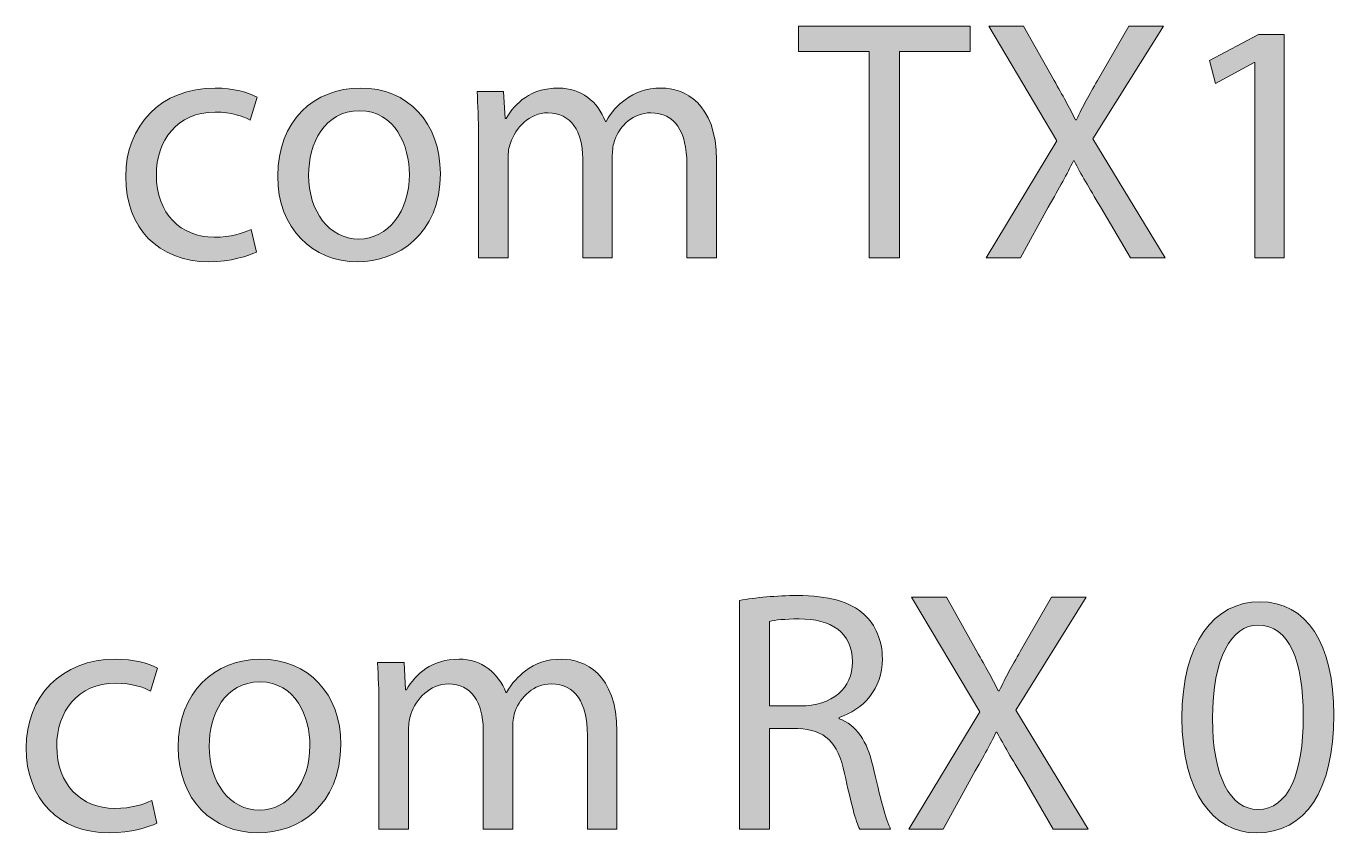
# Model space of a CAD drawing. Header units: inches. Extents: x -125.9 to -87.9, y -135.7 to -95.
# Drawn here: x -124.23 to -117.94, y -104.12 to -100.24 of the extents above; entities that cross this region are included whole.
import ezdxf

# ---------------------------------------------------------------- set-up
doc = ezdxf.new("R2010")
doc.units = ezdxf.units.IN
doc.header["$MEASUREMENT"] = 0
doc.layers.add('Layer 1', color=7, linetype='Continuous')

# ---------------------------------------------------------------- blocks, each defined once
blk = doc.blocks.new('block 4')
at = {"layer": 'Layer 1'}
h = blk.add_hatch(color=7, dxfattribs=at)
h.dxf.hatch_style = 2
h.paths.add_polyline_path([(-120.1766, -100.3661), (-120.5155, -100.3661), (-120.5155, -100.2438), (-119.6909, -100.2438), (-119.6909, -100.3661), (-120.0314, -100.3661), (-120.0314, -101.3575), (-120.1766, -101.3575)])
h = blk.add_hatch(color=7, dxfattribs=at)
h.dxf.hatch_style = 2
edge = h.paths.add_edge_path()
edge.add_spline(control_points=[(-118.9211, -101.3575), (-118.9211, -101.3575), (-119.0649, -101.1113), (-119.0649, -101.1113), (-119.1226, -101.0173), (-119.1572, -100.9559), (-119.192, -100.8915), (-119.192, -100.8915), (-119.1953, -100.8915), (-119.1953, -100.8915), (-119.2267, -100.9559), (-119.2597, -101.0155), (-119.3159, -101.1129), (-119.3159, -101.1129), (-119.4496, -101.3575), (-119.4496, -101.3575), (-119.4496, -101.3575), (-119.6151, -101.3575), (-119.6151, -101.3575), (-119.6151, -101.3575), (-119.2747, -100.7942), (-119.2747, -100.7942), (-119.2747, -100.7942), (-119.6018, -100.2438), (-119.6018, -100.2438), (-119.6018, -100.2438), (-119.4349, -100.2438), (-119.4349, -100.2438), (-119.4349, -100.2438), (-119.2878, -100.505), (-119.2878, -100.505), (-119.2466, -100.5778), (-119.2151, -100.6338), (-119.1853, -100.6933), (-119.1853, -100.6933), (-119.1805, -100.6933), (-119.1805, -100.6933), (-119.149, -100.6273), (-119.1211, -100.5759), (-119.0796, -100.505), (-119.0796, -100.505), (-118.9293, -100.2438), (-118.9293, -100.2438), (-118.9293, -100.2438), (-118.7624, -100.2438), (-118.7624, -100.2438), (-118.7624, -100.2438), (-119.1011, -100.7858), (-119.1011, -100.7858), (-119.1011, -100.7858), (-118.754, -101.3575), (-118.754, -101.3575), (-118.754, -101.3575), (-118.9211, -101.3575), (-118.9211, -101.3575)], knot_values=[0, 0, 0, 0, 1, 1, 1, 2, 2, 2, 3, 3, 3, 4, 4, 4, 5, 5, 5, 6, 6, 6, 7, 7, 7, 8, 8, 8, 9, 9, 9, 10, 10, 10, 11, 11, 11, 12, 12, 12, 13, 13, 13, 14, 14, 14, 15, 15, 15, 16, 16, 16, 17, 17, 17, 18, 18, 18, 18], degree=3, periodic=1)
h = blk.add_hatch(color=7, dxfattribs=at)
h.dxf.hatch_style = 2
h.paths.add_polyline_path([(-118.3228, -100.419), (-118.3261, -100.419), (-118.5127, -100.52), (-118.5409, -100.409), (-118.3065, -100.2835), (-118.1825, -100.2835), (-118.1825, -101.3575), (-118.3228, -101.3575)])
h = blk.add_hatch(color=7, dxfattribs=at)
h.dxf.hatch_style = 2
edge = h.paths.add_edge_path()
edge.add_spline(control_points=[(-123.1212, -101.3292), (-123.1592, -101.3476), (-123.2435, -101.3757), (-123.351, -101.3757), (-123.5923, -101.3757), (-123.7492, -101.2121), (-123.7492, -100.9675), (-123.7492, -100.7213), (-123.5806, -100.5413), (-123.3194, -100.5413), (-123.2336, -100.5413), (-123.1575, -100.5629), (-123.1179, -100.5844), (-123.1179, -100.5844), (-123.151, -100.6948), (-123.151, -100.6948), (-123.1856, -100.6769), (-123.2402, -100.6569), (-123.3194, -100.6569), (-123.5031, -100.6569), (-123.6019, -100.7942), (-123.6019, -100.9594), (-123.6019, -101.1444), (-123.4831, -101.2582), (-123.3246, -101.2582), (-123.2417, -101.2582), (-123.1873, -101.2384), (-123.146, -101.2205), (-123.146, -101.2205), (-123.1212, -101.3292), (-123.1212, -101.3292)], knot_values=[0, 0, 0, 0, 1, 1, 1, 2, 2, 2, 3, 3, 3, 4, 4, 4, 5, 5, 5, 6, 6, 6, 7, 7, 7, 8, 8, 8, 9, 9, 9, 10, 10, 10, 10], degree=3, periodic=1)
h = blk.add_hatch(color=7, dxfattribs=at)
h.dxf.hatch_style = 2
edge = h.paths.add_edge_path()
edge.add_spline(control_points=[(-122.2372, -100.9511), (-122.2372, -101.2469), (-122.4439, -101.3757), (-122.6354, -101.3757), (-122.8502, -101.3757), (-123.0188, -101.2171), (-123.0188, -100.9642), (-123.0188, -100.6982), (-122.8421, -100.5413), (-122.6221, -100.5413), (-122.3925, -100.5413), (-122.2372, -100.7081), (-122.2372, -100.9511)], knot_values=[0, 0, 0, 0, 1, 1, 1, 2, 2, 2, 3, 3, 3, 4, 4, 4, 4], degree=3, periodic=1)
edge = h.paths.add_edge_path()
edge.add_spline(control_points=[(-122.8702, -100.9594), (-122.8702, -101.1344), (-122.7708, -101.2665), (-122.6289, -101.2665), (-122.49, -101.2665), (-122.386, -101.1361), (-122.386, -100.9559), (-122.386, -100.8204), (-122.4537, -100.6502), (-122.6254, -100.6502), (-122.7956, -100.6502), (-122.8702, -100.809), (-122.8702, -100.9594)], knot_values=[0, 0, 0, 0, 1, 1, 1, 2, 2, 2, 3, 3, 3, 4, 4, 4, 4], degree=3, periodic=1)
h = blk.add_hatch(color=7, dxfattribs=at)
h.dxf.hatch_style = 2
edge = h.paths.add_edge_path()
edge.add_spline(control_points=[(-122.0539, -100.7742), (-122.0539, -100.69), (-122.0571, -100.6238), (-122.0604, -100.5577), (-122.0604, -100.5577), (-121.9331, -100.5577), (-121.9331, -100.5577), (-121.9331, -100.5577), (-121.9264, -100.6883), (-121.9264, -100.6883), (-121.9264, -100.6883), (-121.9216, -100.6883), (-121.9216, -100.6883), (-121.877, -100.6125), (-121.8027, -100.5413), (-121.6689, -100.5413), (-121.5614, -100.5413), (-121.4787, -100.6071), (-121.4441, -100.7015), (-121.4441, -100.7015), (-121.4408, -100.7015), (-121.4408, -100.7015), (-121.416, -100.6554), (-121.3829, -100.6221), (-121.3499, -100.5975), (-121.302, -100.5611), (-121.2508, -100.5413), (-121.1747, -100.5413), (-121.0674, -100.5413), (-120.9104, -100.6107), (-120.9104, -100.8884), (-120.9104, -100.8884), (-120.9104, -101.3575), (-120.9104, -101.3575), (-120.9104, -101.3575), (-121.0526, -101.3575), (-121.0526, -101.3575), (-121.0526, -101.3575), (-121.0526, -100.9063), (-121.0526, -100.9063), (-121.0526, -100.7511), (-121.1103, -100.6602), (-121.2258, -100.6602), (-121.3103, -100.6602), (-121.373, -100.7213), (-121.3995, -100.7907), (-121.406, -100.8121), (-121.411, -100.8371), (-121.411, -100.8634), (-121.411, -100.8634), (-121.411, -101.3575), (-121.411, -101.3575), (-121.411, -101.3575), (-121.5531, -101.3575), (-121.5531, -101.3575), (-121.5531, -101.3575), (-121.5531, -100.8783), (-121.5531, -100.8783), (-121.5531, -100.7511), (-121.6093, -100.6602), (-121.72, -100.6602), (-121.8094, -100.6602), (-121.877, -100.733), (-121.9002, -100.8056), (-121.9085, -100.8255), (-121.9116, -100.8521), (-121.9116, -100.8765), (-121.9116, -100.8765), (-121.9116, -101.3575), (-121.9116, -101.3575), (-121.9116, -101.3575), (-122.0539, -101.3575), (-122.0539, -101.3575), (-122.0539, -101.3575), (-122.0539, -100.7742), (-122.0539, -100.7742)], knot_values=[0, 0, 0, 0, 1, 1, 1, 2, 2, 2, 3, 3, 3, 4, 4, 4, 5, 5, 5, 6, 6, 6, 7, 7, 7, 8, 8, 8, 9, 9, 9, 10, 10, 10, 11, 11, 11, 12, 12, 12, 13, 13, 13, 14, 14, 14, 15, 15, 15, 16, 16, 16, 17, 17, 17, 18, 18, 18, 19, 19, 19, 20, 20, 20, 21, 21, 21, 22, 22, 22, 23, 23, 23, 24, 24, 24, 25, 25, 25, 25], degree=3, periodic=1)
at = {"layer": 'Layer 1', "lineweight": 0}
for points in [[(-120.1766, -100.3661), (-120.5155, -100.3661), (-120.5155, -100.2438), (-119.6909, -100.2438), (-119.6909, -100.3661), (-120.0314, -100.3661), (-120.0314, -101.3575), (-120.1766, -101.3575), (-120.1766, -100.3661)], [(-118.3228, -100.419), (-118.3261, -100.419), (-118.5127, -100.52), (-118.5409, -100.409), (-118.3065, -100.2835), (-118.1825, -100.2835), (-118.1825, -101.3575), (-118.3228, -101.3575), (-118.3228, -100.419)]]:
    blk.add_lwpolyline(points, dxfattribs=at)
for points, knots in [([(-118.9211, -101.3575), (-118.9211, -101.3575), (-119.0649, -101.1113), (-119.0649, -101.1113), (-119.1226, -101.0173), (-119.1572, -100.9559), (-119.192, -100.8915), (-119.192, -100.8915), (-119.1953, -100.8915), (-119.1953, -100.8915), (-119.2267, -100.9559), (-119.2597, -101.0155), (-119.3159, -101.1129), (-119.3159, -101.1129), (-119.4496, -101.3575), (-119.4496, -101.3575), (-119.4496, -101.3575), (-119.6151, -101.3575), (-119.6151, -101.3575), (-119.6151, -101.3575), (-119.2747, -100.7942), (-119.2747, -100.7942), (-119.2747, -100.7942), (-119.6018, -100.2438), (-119.6018, -100.2438), (-119.6018, -100.2438), (-119.4349, -100.2438), (-119.4349, -100.2438), (-119.4349, -100.2438), (-119.2878, -100.505), (-119.2878, -100.505), (-119.2466, -100.5778), (-119.2151, -100.6338), (-119.1853, -100.6933), (-119.1853, -100.6933), (-119.1805, -100.6933), (-119.1805, -100.6933), (-119.149, -100.6273), (-119.1211, -100.5759), (-119.0796, -100.505), (-119.0796, -100.505), (-118.9293, -100.2438), (-118.9293, -100.2438), (-118.9293, -100.2438), (-118.7624, -100.2438), (-118.7624, -100.2438), (-118.7624, -100.2438), (-119.1011, -100.7858), (-119.1011, -100.7858), (-119.1011, -100.7858), (-118.754, -101.3575), (-118.754, -101.3575), (-118.754, -101.3575), (-118.9211, -101.3575), (-118.9211, -101.3575)], [0, 0, 0, 0, 1, 1, 1, 2, 2, 2, 3, 3, 3, 4, 4, 4, 5, 5, 5, 6, 6, 6, 7, 7, 7, 8, 8, 8, 9, 9, 9, 10, 10, 10, 11, 11, 11, 12, 12, 12, 13, 13, 13, 14, 14, 14, 15, 15, 15, 16, 16, 16, 17, 17, 17, 18, 18, 18, 18]), ([(-123.1212, -101.3292), (-123.1592, -101.3476), (-123.2435, -101.3757), (-123.351, -101.3757), (-123.5923, -101.3757), (-123.7492, -101.2121), (-123.7492, -100.9675), (-123.7492, -100.7213), (-123.5806, -100.5413), (-123.3194, -100.5413), (-123.2336, -100.5413), (-123.1575, -100.5629), (-123.1179, -100.5844), (-123.1179, -100.5844), (-123.151, -100.6948), (-123.151, -100.6948), (-123.1856, -100.6769), (-123.2402, -100.6569), (-123.3194, -100.6569), (-123.5031, -100.6569), (-123.6019, -100.7942), (-123.6019, -100.9594), (-123.6019, -101.1444), (-123.4831, -101.2582), (-123.3246, -101.2582), (-123.2417, -101.2582), (-123.1873, -101.2384), (-123.146, -101.2205), (-123.146, -101.2205), (-123.1212, -101.3292), (-123.1212, -101.3292)], [0, 0, 0, 0, 1, 1, 1, 2, 2, 2, 3, 3, 3, 4, 4, 4, 5, 5, 5, 6, 6, 6, 7, 7, 7, 8, 8, 8, 9, 9, 9, 10, 10, 10, 10]), ([(-122.2372, -100.9511), (-122.2372, -101.2469), (-122.4439, -101.3757), (-122.6354, -101.3757), (-122.8502, -101.3757), (-123.0188, -101.2171), (-123.0188, -100.9642), (-123.0188, -100.6982), (-122.8421, -100.5413), (-122.6221, -100.5413), (-122.3925, -100.5413), (-122.2372, -100.7081), (-122.2372, -100.9511)], [0, 0, 0, 0, 1, 1, 1, 2, 2, 2, 3, 3, 3, 4, 4, 4, 4]), ([(-122.0539, -100.7742), (-122.0539, -100.69), (-122.0571, -100.6238), (-122.0604, -100.5577), (-122.0604, -100.5577), (-121.9331, -100.5577), (-121.9331, -100.5577), (-121.9331, -100.5577), (-121.9264, -100.6883), (-121.9264, -100.6883), (-121.9264, -100.6883), (-121.9216, -100.6883), (-121.9216, -100.6883), (-121.877, -100.6125), (-121.8027, -100.5413), (-121.6689, -100.5413), (-121.5614, -100.5413), (-121.4787, -100.6071), (-121.4441, -100.7015), (-121.4441, -100.7015), (-121.4408, -100.7015), (-121.4408, -100.7015), (-121.416, -100.6554), (-121.3829, -100.6221), (-121.3499, -100.5975), (-121.302, -100.5611), (-121.2508, -100.5413), (-121.1747, -100.5413), (-121.0674, -100.5413), (-120.9104, -100.6107), (-120.9104, -100.8884), (-120.9104, -100.8884), (-120.9104, -101.3575), (-120.9104, -101.3575), (-120.9104, -101.3575), (-121.0526, -101.3575), (-121.0526, -101.3575), (-121.0526, -101.3575), (-121.0526, -100.9063), (-121.0526, -100.9063), (-121.0526, -100.7511), (-121.1103, -100.6602), (-121.2258, -100.6602), (-121.3103, -100.6602), (-121.373, -100.7213), (-121.3995, -100.7907), (-121.406, -100.8121), (-121.411, -100.8371), (-121.411, -100.8634), (-121.411, -100.8634), (-121.411, -101.3575), (-121.411, -101.3575), (-121.411, -101.3575), (-121.5531, -101.3575), (-121.5531, -101.3575), (-121.5531, -101.3575), (-121.5531, -100.8783), (-121.5531, -100.8783), (-121.5531, -100.7511), (-121.6093, -100.6602), (-121.72, -100.6602), (-121.8094, -100.6602), (-121.877, -100.733), (-121.9002, -100.8056), (-121.9085, -100.8255), (-121.9116, -100.8521), (-121.9116, -100.8765), (-121.9116, -100.8765), (-121.9116, -101.3575), (-121.9116, -101.3575), (-121.9116, -101.3575), (-122.0539, -101.3575), (-122.0539, -101.3575), (-122.0539, -101.3575), (-122.0539, -100.7742), (-122.0539, -100.7742)], [0, 0, 0, 0, 1, 1, 1, 2, 2, 2, 3, 3, 3, 4, 4, 4, 5, 5, 5, 6, 6, 6, 7, 7, 7, 8, 8, 8, 9, 9, 9, 10, 10, 10, 11, 11, 11, 12, 12, 12, 13, 13, 13, 14, 14, 14, 15, 15, 15, 16, 16, 16, 17, 17, 17, 18, 18, 18, 19, 19, 19, 20, 20, 20, 21, 21, 21, 22, 22, 22, 23, 23, 23, 24, 24, 24, 25, 25, 25, 25]), ([(-122.8702, -100.9594), (-122.8702, -101.1344), (-122.7708, -101.2665), (-122.6289, -101.2665), (-122.49, -101.2665), (-122.386, -101.1361), (-122.386, -100.9559), (-122.386, -100.8204), (-122.4537, -100.6502), (-122.6254, -100.6502), (-122.7956, -100.6502), (-122.8702, -100.809), (-122.8702, -100.9594)], [0, 0, 0, 0, 1, 1, 1, 2, 2, 2, 3, 3, 3, 4, 4, 4, 4])]:
    blk.add_open_spline(points, degree=3, knots=knots, dxfattribs=at)
blk = doc.blocks.new('block 5')
at = {"layer": 'Layer 1'}
h = blk.add_hatch(color=7, dxfattribs=at)
h.dxf.hatch_style = 2
edge = h.paths.add_edge_path()
edge.add_spline(control_points=[(-120.799, -103.0028), (-120.7263, -102.9896), (-120.6204, -102.9796), (-120.5229, -102.9796), (-120.3692, -102.9796), (-120.2685, -103.0094), (-120.2006, -103.0704), (-120.1462, -103.12), (-120.1131, -103.1961), (-120.1131, -103.2836), (-120.1131, -103.4292), (-120.2056, -103.5265), (-120.3213, -103.5663), (-120.3213, -103.5663), (-120.3213, -103.5713), (-120.3213, -103.5713), (-120.2371, -103.6009), (-120.1859, -103.6801), (-120.1594, -103.7959), (-120.1231, -103.9511), (-120.0967, -104.0586), (-120.0735, -104.1015), (-120.0735, -104.1015), (-120.2221, -104.1015), (-120.2221, -104.1015), (-120.2404, -104.0684), (-120.2652, -103.9744), (-120.2948, -103.8354), (-120.3281, -103.6819), (-120.389, -103.6242), (-120.5196, -103.619), (-120.5196, -103.619), (-120.655, -103.619), (-120.655, -103.619), (-120.655, -103.619), (-120.655, -104.1015), (-120.655, -104.1015), (-120.655, -104.1015), (-120.799, -104.1015), (-120.799, -104.1015), (-120.799, -104.1015), (-120.799, -103.0028), (-120.799, -103.0028)], knot_values=[0, 0, 0, 0, 1, 1, 1, 2, 2, 2, 3, 3, 3, 4, 4, 4, 5, 5, 5, 6, 6, 6, 7, 7, 7, 8, 8, 8, 9, 9, 9, 10, 10, 10, 11, 11, 11, 12, 12, 12, 13, 13, 13, 14, 14, 14, 14], degree=3, periodic=1)
edge = h.paths.add_edge_path()
edge.add_spline(control_points=[(-120.655, -103.51), (-120.655, -103.51), (-120.5081, -103.51), (-120.5081, -103.51), (-120.3542, -103.51), (-120.2569, -103.4257), (-120.2569, -103.2986), (-120.2569, -103.1549), (-120.361, -103.0919), (-120.5131, -103.0919), (-120.5825, -103.0919), (-120.6302, -103.0971), (-120.655, -103.1036), (-120.655, -103.1036), (-120.655, -103.51), (-120.655, -103.51)], knot_values=[0, 0, 0, 0, 1, 1, 1, 2, 2, 2, 3, 3, 3, 4, 4, 4, 5, 5, 5, 5], degree=3, periodic=1)
h = blk.add_hatch(color=7, dxfattribs=at)
h.dxf.hatch_style = 2
edge = h.paths.add_edge_path()
edge.add_spline(control_points=[(-119.2918, -104.1015), (-119.2918, -104.1015), (-119.4356, -103.8555), (-119.4356, -103.8555), (-119.4935, -103.7613), (-119.5283, -103.7), (-119.5629, -103.6357), (-119.5629, -103.6357), (-119.5662, -103.6357), (-119.5662, -103.6357), (-119.5975, -103.7), (-119.6308, -103.7596), (-119.6869, -103.8569), (-119.6869, -103.8569), (-119.8208, -104.1015), (-119.8208, -104.1015), (-119.8208, -104.1015), (-119.9858, -104.1015), (-119.9858, -104.1015), (-119.9858, -104.1015), (-119.6456, -103.538), (-119.6456, -103.538), (-119.6456, -103.538), (-119.9727, -102.9879), (-119.9727, -102.9879), (-119.9727, -102.9879), (-119.8058, -102.9879), (-119.8058, -102.9879), (-119.8058, -102.9879), (-119.6588, -103.2488), (-119.6588, -103.2488), (-119.6173, -103.3217), (-119.5862, -103.3778), (-119.5564, -103.4373), (-119.5564, -103.4373), (-119.5514, -103.4373), (-119.5514, -103.4373), (-119.52, -103.3713), (-119.4919, -103.32), (-119.4506, -103.2488), (-119.4506, -103.2488), (-119.3002, -102.9879), (-119.3002, -102.9879), (-119.3002, -102.9879), (-119.1333, -102.9879), (-119.1333, -102.9879), (-119.1333, -102.9879), (-119.4719, -103.5298), (-119.4719, -103.5298), (-119.4719, -103.5298), (-119.125, -104.1015), (-119.125, -104.1015), (-119.125, -104.1015), (-119.2918, -104.1015), (-119.2918, -104.1015)], knot_values=[0, 0, 0, 0, 1, 1, 1, 2, 2, 2, 3, 3, 3, 4, 4, 4, 5, 5, 5, 6, 6, 6, 7, 7, 7, 8, 8, 8, 9, 9, 9, 10, 10, 10, 11, 11, 11, 12, 12, 12, 13, 13, 13, 14, 14, 14, 15, 15, 15, 16, 16, 16, 17, 17, 17, 18, 18, 18, 18], degree=3, periodic=1)
h = blk.add_hatch(color=7, dxfattribs=at)
h.dxf.hatch_style = 2
edge = h.paths.add_edge_path()
edge.add_spline(control_points=[(-117.9437, -103.5529), (-117.9437, -103.9182), (-118.0808, -104.1197), (-118.317, -104.1197), (-118.5268, -104.1197), (-118.6706, -103.923), (-118.6741, -103.5678), (-118.6741, -103.2059), (-118.5171, -103.0094), (-118.2991, -103.0094), (-118.0741, -103.0094), (-117.9437, -103.2111), (-117.9437, -103.5529)], knot_values=[0, 0, 0, 0, 1, 1, 1, 2, 2, 2, 3, 3, 3, 4, 4, 4, 4], degree=3, periodic=1)
edge = h.paths.add_edge_path()
edge.add_spline(control_points=[(-118.5268, -103.5696), (-118.5268, -103.8486), (-118.441, -104.0073), (-118.3087, -104.0073), (-118.1618, -104.0073), (-118.0906, -103.8338), (-118.0906, -103.5596), (-118.0906, -103.2953), (-118.157, -103.1217), (-118.3087, -103.1217), (-118.4345, -103.1217), (-118.5268, -103.2771), (-118.5268, -103.5696)], knot_values=[0, 0, 0, 0, 1, 1, 1, 2, 2, 2, 3, 3, 3, 4, 4, 4, 4], degree=3, periodic=1)
h = blk.add_hatch(color=7, dxfattribs=at)
h.dxf.hatch_style = 2
edge = h.paths.add_edge_path()
edge.add_spline(control_points=[(-123.5997, -104.0734), (-123.6376, -104.0917), (-123.722, -104.1197), (-123.8291, -104.1197), (-124.0703, -104.1197), (-124.2276, -103.9561), (-124.2276, -103.7115), (-124.2276, -103.4655), (-124.0589, -103.2853), (-123.7978, -103.2853), (-123.712, -103.2853), (-123.6359, -103.3067), (-123.5962, -103.3284), (-123.5962, -103.3284), (-123.6293, -103.4388), (-123.6293, -103.4388), (-123.6641, -103.4209), (-123.7185, -103.4009), (-123.7978, -103.4009), (-123.9812, -103.4009), (-124.0805, -103.538), (-124.0805, -103.7034), (-124.0805, -103.8884), (-123.9614, -104.0024), (-123.8028, -104.0024), (-123.7203, -104.0024), (-123.6655, -103.9826), (-123.6243, -103.9644), (-123.6243, -103.9644), (-123.5997, -104.0734), (-123.5997, -104.0734)], knot_values=[0, 0, 0, 0, 1, 1, 1, 2, 2, 2, 3, 3, 3, 4, 4, 4, 5, 5, 5, 6, 6, 6, 7, 7, 7, 8, 8, 8, 9, 9, 9, 10, 10, 10, 10], degree=3, periodic=1)
h = blk.add_hatch(color=7, dxfattribs=at)
h.dxf.hatch_style = 2
edge = h.paths.add_edge_path()
edge.add_spline(control_points=[(-122.7155, -103.6951), (-122.7155, -103.9909), (-122.922, -104.1197), (-123.1138, -104.1197), (-123.3286, -104.1197), (-123.497, -103.9613), (-123.497, -103.7082), (-123.497, -103.4424), (-123.3201, -103.2853), (-123.1005, -103.2853), (-122.8711, -103.2853), (-122.7155, -103.4521), (-122.7155, -103.6951)], knot_values=[0, 0, 0, 0, 1, 1, 1, 2, 2, 2, 3, 3, 3, 4, 4, 4, 4], degree=3, periodic=1)
edge = h.paths.add_edge_path()
edge.add_spline(control_points=[(-123.3482, -103.7034), (-123.3482, -103.8784), (-123.2492, -104.0107), (-123.107, -104.0107), (-122.9684, -104.0107), (-122.8642, -103.8801), (-122.8642, -103.7), (-122.8642, -103.5646), (-122.932, -103.3944), (-123.1038, -103.3944), (-123.2741, -103.3944), (-123.3482, -103.5529), (-123.3482, -103.7034)], knot_values=[0, 0, 0, 0, 1, 1, 1, 2, 2, 2, 3, 3, 3, 4, 4, 4, 4], degree=3, periodic=1)
h = blk.add_hatch(color=7, dxfattribs=at)
h.dxf.hatch_style = 2
edge = h.paths.add_edge_path()
edge.add_spline(control_points=[(-122.5321, -103.5182), (-122.5321, -103.434), (-122.5355, -103.3679), (-122.5389, -103.3019), (-122.5389, -103.3019), (-122.4115, -103.3019), (-122.4115, -103.3019), (-122.4115, -103.3019), (-122.4049, -103.4323), (-122.4049, -103.4323), (-122.4049, -103.4323), (-122.3999, -103.4323), (-122.3999, -103.4323), (-122.3555, -103.3565), (-122.2809, -103.2853), (-122.1472, -103.2853), (-122.0398, -103.2853), (-121.9571, -103.3513), (-121.9224, -103.4455), (-121.9224, -103.4455), (-121.919, -103.4455), (-121.919, -103.4455), (-121.8944, -103.3994), (-121.8611, -103.3663), (-121.8282, -103.3415), (-121.7805, -103.3051), (-121.7292, -103.2853), (-121.653, -103.2853), (-121.5457, -103.2853), (-121.3888, -103.3548), (-121.3888, -103.6323), (-121.3888, -103.6323), (-121.3888, -104.1015), (-121.3888, -104.1015), (-121.3888, -104.1015), (-121.5307, -104.1015), (-121.5307, -104.1015), (-121.5307, -104.1015), (-121.5307, -103.6503), (-121.5307, -103.6503), (-121.5307, -103.495), (-121.5886, -103.4042), (-121.7044, -103.4042), (-121.7886, -103.4042), (-121.8515, -103.4655), (-121.8778, -103.5348), (-121.8844, -103.5563), (-121.8892, -103.5809), (-121.8892, -103.6075), (-121.8892, -103.6075), (-121.8892, -104.1015), (-121.8892, -104.1015), (-121.8892, -104.1015), (-122.0315, -104.1015), (-122.0315, -104.1015), (-122.0315, -104.1015), (-122.0315, -103.6223), (-122.0315, -103.6223), (-122.0315, -103.495), (-122.0876, -103.4042), (-122.1984, -103.4042), (-122.2875, -103.4042), (-122.3555, -103.4771), (-122.3784, -103.5498), (-122.3868, -103.5696), (-122.3901, -103.5959), (-122.3901, -103.6207), (-122.3901, -103.6207), (-122.3901, -104.1015), (-122.3901, -104.1015), (-122.3901, -104.1015), (-122.5321, -104.1015), (-122.5321, -104.1015), (-122.5321, -104.1015), (-122.5321, -103.5182), (-122.5321, -103.5182)], knot_values=[0, 0, 0, 0, 1, 1, 1, 2, 2, 2, 3, 3, 3, 4, 4, 4, 5, 5, 5, 6, 6, 6, 7, 7, 7, 8, 8, 8, 9, 9, 9, 10, 10, 10, 11, 11, 11, 12, 12, 12, 13, 13, 13, 14, 14, 14, 15, 15, 15, 16, 16, 16, 17, 17, 17, 18, 18, 18, 19, 19, 19, 20, 20, 20, 21, 21, 21, 22, 22, 22, 23, 23, 23, 24, 24, 24, 25, 25, 25, 25], degree=3, periodic=1)
at = {"layer": 'Layer 1', "lineweight": 0}
for points, knots in [([(-120.799, -103.0028), (-120.7263, -102.9896), (-120.6204, -102.9796), (-120.5229, -102.9796), (-120.3692, -102.9796), (-120.2685, -103.0094), (-120.2006, -103.0704), (-120.1462, -103.12), (-120.1131, -103.1961), (-120.1131, -103.2836), (-120.1131, -103.4292), (-120.2056, -103.5265), (-120.3213, -103.5663), (-120.3213, -103.5663), (-120.3213, -103.5713), (-120.3213, -103.5713), (-120.2371, -103.6009), (-120.1859, -103.6801), (-120.1594, -103.7959), (-120.1231, -103.9511), (-120.0967, -104.0586), (-120.0735, -104.1015), (-120.0735, -104.1015), (-120.2221, -104.1015), (-120.2221, -104.1015), (-120.2404, -104.0684), (-120.2652, -103.9744), (-120.2948, -103.8354), (-120.3281, -103.6819), (-120.389, -103.6242), (-120.5196, -103.619), (-120.5196, -103.619), (-120.655, -103.619), (-120.655, -103.619), (-120.655, -103.619), (-120.655, -104.1015), (-120.655, -104.1015), (-120.655, -104.1015), (-120.799, -104.1015), (-120.799, -104.1015), (-120.799, -104.1015), (-120.799, -103.0028), (-120.799, -103.0028)], [0, 0, 0, 0, 1, 1, 1, 2, 2, 2, 3, 3, 3, 4, 4, 4, 5, 5, 5, 6, 6, 6, 7, 7, 7, 8, 8, 8, 9, 9, 9, 10, 10, 10, 11, 11, 11, 12, 12, 12, 13, 13, 13, 14, 14, 14, 14]), ([(-119.2918, -104.1015), (-119.2918, -104.1015), (-119.4356, -103.8555), (-119.4356, -103.8555), (-119.4935, -103.7613), (-119.5283, -103.7), (-119.5629, -103.6357), (-119.5629, -103.6357), (-119.5662, -103.6357), (-119.5662, -103.6357), (-119.5975, -103.7), (-119.6308, -103.7596), (-119.6869, -103.8569), (-119.6869, -103.8569), (-119.8208, -104.1015), (-119.8208, -104.1015), (-119.8208, -104.1015), (-119.9858, -104.1015), (-119.9858, -104.1015), (-119.9858, -104.1015), (-119.6456, -103.538), (-119.6456, -103.538), (-119.6456, -103.538), (-119.9727, -102.9879), (-119.9727, -102.9879), (-119.9727, -102.9879), (-119.8058, -102.9879), (-119.8058, -102.9879), (-119.8058, -102.9879), (-119.6588, -103.2488), (-119.6588, -103.2488), (-119.6173, -103.3217), (-119.5862, -103.3778), (-119.5564, -103.4373), (-119.5564, -103.4373), (-119.5514, -103.4373), (-119.5514, -103.4373), (-119.52, -103.3713), (-119.4919, -103.32), (-119.4506, -103.2488), (-119.4506, -103.2488), (-119.3002, -102.9879), (-119.3002, -102.9879), (-119.3002, -102.9879), (-119.1333, -102.9879), (-119.1333, -102.9879), (-119.1333, -102.9879), (-119.4719, -103.5298), (-119.4719, -103.5298), (-119.4719, -103.5298), (-119.125, -104.1015), (-119.125, -104.1015), (-119.125, -104.1015), (-119.2918, -104.1015), (-119.2918, -104.1015)], [0, 0, 0, 0, 1, 1, 1, 2, 2, 2, 3, 3, 3, 4, 4, 4, 5, 5, 5, 6, 6, 6, 7, 7, 7, 8, 8, 8, 9, 9, 9, 10, 10, 10, 11, 11, 11, 12, 12, 12, 13, 13, 13, 14, 14, 14, 15, 15, 15, 16, 16, 16, 17, 17, 17, 18, 18, 18, 18]), ([(-117.9437, -103.5529), (-117.9437, -103.9182), (-118.0808, -104.1197), (-118.317, -104.1197), (-118.5268, -104.1197), (-118.6706, -103.923), (-118.6741, -103.5678), (-118.6741, -103.2059), (-118.5171, -103.0094), (-118.2991, -103.0094), (-118.0741, -103.0094), (-117.9437, -103.2111), (-117.9437, -103.5529)], [0, 0, 0, 0, 1, 1, 1, 2, 2, 2, 3, 3, 3, 4, 4, 4, 4]), ([(-120.655, -103.51), (-120.655, -103.51), (-120.5081, -103.51), (-120.5081, -103.51), (-120.3542, -103.51), (-120.2569, -103.4257), (-120.2569, -103.2986), (-120.2569, -103.1549), (-120.361, -103.0919), (-120.5131, -103.0919), (-120.5825, -103.0919), (-120.6302, -103.0971), (-120.655, -103.1036), (-120.655, -103.1036), (-120.655, -103.51), (-120.655, -103.51)], [0, 0, 0, 0, 1, 1, 1, 2, 2, 2, 3, 3, 3, 4, 4, 4, 5, 5, 5, 5]), ([(-118.5268, -103.5696), (-118.5268, -103.8486), (-118.441, -104.0073), (-118.3087, -104.0073), (-118.1618, -104.0073), (-118.0906, -103.8338), (-118.0906, -103.5596), (-118.0906, -103.2953), (-118.157, -103.1217), (-118.3087, -103.1217), (-118.4345, -103.1217), (-118.5268, -103.2771), (-118.5268, -103.5696)], [0, 0, 0, 0, 1, 1, 1, 2, 2, 2, 3, 3, 3, 4, 4, 4, 4]), ([(-123.5997, -104.0734), (-123.6376, -104.0917), (-123.722, -104.1197), (-123.8291, -104.1197), (-124.0703, -104.1197), (-124.2276, -103.9561), (-124.2276, -103.7115), (-124.2276, -103.4655), (-124.0589, -103.2853), (-123.7978, -103.2853), (-123.712, -103.2853), (-123.6359, -103.3067), (-123.5962, -103.3284), (-123.5962, -103.3284), (-123.6293, -103.4388), (-123.6293, -103.4388), (-123.6641, -103.4209), (-123.7185, -103.4009), (-123.7978, -103.4009), (-123.9812, -103.4009), (-124.0805, -103.538), (-124.0805, -103.7034), (-124.0805, -103.8884), (-123.9614, -104.0024), (-123.8028, -104.0024), (-123.7203, -104.0024), (-123.6655, -103.9826), (-123.6243, -103.9644), (-123.6243, -103.9644), (-123.5997, -104.0734), (-123.5997, -104.0734)], [0, 0, 0, 0, 1, 1, 1, 2, 2, 2, 3, 3, 3, 4, 4, 4, 5, 5, 5, 6, 6, 6, 7, 7, 7, 8, 8, 8, 9, 9, 9, 10, 10, 10, 10]), ([(-122.7155, -103.6951), (-122.7155, -103.9909), (-122.922, -104.1197), (-123.1138, -104.1197), (-123.3286, -104.1197), (-123.497, -103.9613), (-123.497, -103.7082), (-123.497, -103.4424), (-123.3201, -103.2853), (-123.1005, -103.2853), (-122.8711, -103.2853), (-122.7155, -103.4521), (-122.7155, -103.6951)], [0, 0, 0, 0, 1, 1, 1, 2, 2, 2, 3, 3, 3, 4, 4, 4, 4]), ([(-122.5321, -103.5182), (-122.5321, -103.434), (-122.5355, -103.3679), (-122.5389, -103.3019), (-122.5389, -103.3019), (-122.4115, -103.3019), (-122.4115, -103.3019), (-122.4115, -103.3019), (-122.4049, -103.4323), (-122.4049, -103.4323), (-122.4049, -103.4323), (-122.3999, -103.4323), (-122.3999, -103.4323), (-122.3555, -103.3565), (-122.2809, -103.2853), (-122.1472, -103.2853), (-122.0398, -103.2853), (-121.9571, -103.3513), (-121.9224, -103.4455), (-121.9224, -103.4455), (-121.919, -103.4455), (-121.919, -103.4455), (-121.8944, -103.3994), (-121.8611, -103.3663), (-121.8282, -103.3415), (-121.7805, -103.3051), (-121.7292, -103.2853), (-121.653, -103.2853), (-121.5457, -103.2853), (-121.3888, -103.3548), (-121.3888, -103.6323), (-121.3888, -103.6323), (-121.3888, -104.1015), (-121.3888, -104.1015), (-121.3888, -104.1015), (-121.5307, -104.1015), (-121.5307, -104.1015), (-121.5307, -104.1015), (-121.5307, -103.6503), (-121.5307, -103.6503), (-121.5307, -103.495), (-121.5886, -103.4042), (-121.7044, -103.4042), (-121.7886, -103.4042), (-121.8515, -103.4655), (-121.8778, -103.5348), (-121.8844, -103.5563), (-121.8892, -103.5809), (-121.8892, -103.6075), (-121.8892, -103.6075), (-121.8892, -104.1015), (-121.8892, -104.1015), (-121.8892, -104.1015), (-122.0315, -104.1015), (-122.0315, -104.1015), (-122.0315, -104.1015), (-122.0315, -103.6223), (-122.0315, -103.6223), (-122.0315, -103.495), (-122.0876, -103.4042), (-122.1984, -103.4042), (-122.2875, -103.4042), (-122.3555, -103.4771), (-122.3784, -103.5498), (-122.3868, -103.5696), (-122.3901, -103.5959), (-122.3901, -103.6207), (-122.3901, -103.6207), (-122.3901, -104.1015), (-122.3901, -104.1015), (-122.3901, -104.1015), (-122.5321, -104.1015), (-122.5321, -104.1015), (-122.5321, -104.1015), (-122.5321, -103.5182), (-122.5321, -103.5182)], [0, 0, 0, 0, 1, 1, 1, 2, 2, 2, 3, 3, 3, 4, 4, 4, 5, 5, 5, 6, 6, 6, 7, 7, 7, 8, 8, 8, 9, 9, 9, 10, 10, 10, 11, 11, 11, 12, 12, 12, 13, 13, 13, 14, 14, 14, 15, 15, 15, 16, 16, 16, 17, 17, 17, 18, 18, 18, 19, 19, 19, 20, 20, 20, 21, 21, 21, 22, 22, 22, 23, 23, 23, 24, 24, 24, 25, 25, 25, 25]), ([(-123.3482, -103.7034), (-123.3482, -103.8784), (-123.2492, -104.0107), (-123.107, -104.0107), (-122.9684, -104.0107), (-122.8642, -103.8801), (-122.8642, -103.7), (-122.8642, -103.5646), (-122.932, -103.3944), (-123.1038, -103.3944), (-123.2741, -103.3944), (-123.3482, -103.5529), (-123.3482, -103.7034)], [0, 0, 0, 0, 1, 1, 1, 2, 2, 2, 3, 3, 3, 4, 4, 4, 4])]:
    blk.add_open_spline(points, degree=3, knots=knots, dxfattribs=at)
blk = doc.blocks.new('block 2')
at = {"layer": 'Layer 1'}
for name in ['block 4', 'block 5']:
    blk.add_blockref(name, (0, 0), dxfattribs=at)

msp = doc.modelspace()

# ---------------------------------------------------------------- block references
at = {"layer": 'Layer 1'}
msp.add_blockref('block 2', (0, 0), dxfattribs=at)

doc.saveas('drawing.dxf')
